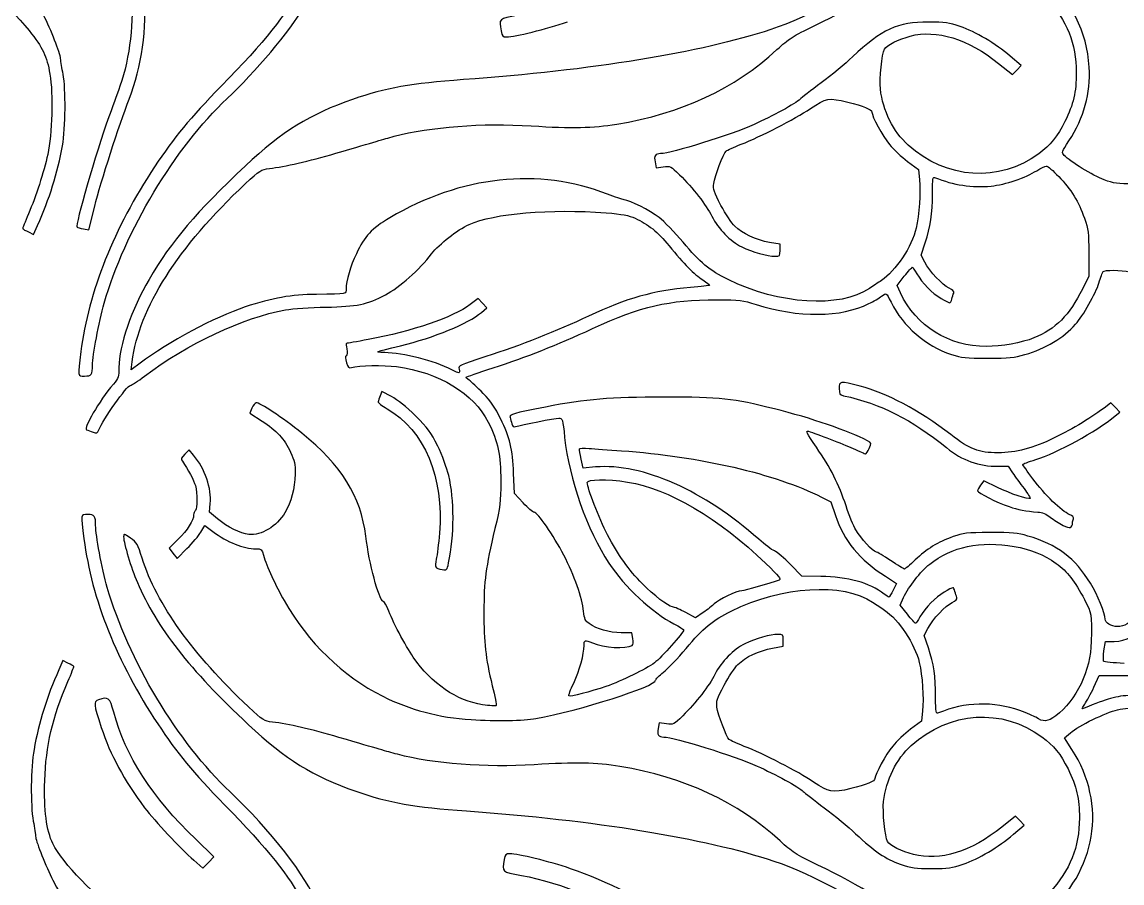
# Model space of a CAD drawing. Extents: x 6.8 to 53.1, y 2.5 to 44.2.
# Drawn here: x 29.86 to 34.93, y 21.37 to 25.34 of the extents above; entities that cross this region are included whole.
import ezdxf

# ---------------------------------------------------------------- set-up
doc = ezdxf.new("R2010")
doc.units = 0
doc.layers.add('Layer_1', color=7, linetype='CONTINUOUS')

msp = doc.modelspace()

# ---------------------------------------------------------------- linework, layer by layer
at = {"layer": 'Layer_1', "color": 1}
for p, q in [((34.36438, 25.149213), (34.427563, 25.098236)), ((34.468489, 25.139879), (34.418229, 25.18224)), ((34.448385, 25.119057), (34.468489, 25.139879)), ((34.427563, 25.098236), (34.448385, 25.119057)), ((32.778342, 24.694726), (32.783368, 24.667442)), ((33.943639, 24.697598), (33.993898, 24.660262)), ((32.783368, 24.667442), (32.816395, 24.672468)), ((33.993898, 24.660262), (33.998924, 24.612875)), ((34.641524, 24.627953), (34.641524, 24.627953)), ((30.165579, 24.381682), (30.192145, 24.490099)), ((29.886281, 24.371631), (29.909975, 24.359425)), ((29.909975, 24.359425), (29.927925, 24.401068)), ((30.139732, 24.38599), (30.165579, 24.381682)), ((33.355605, 24.314909), (33.306064, 24.323525)), ((34.006104, 24.265368), (34.025489, 24.322089)), ((33.355605, 24.286908), (33.355605, 24.314909)), ((34.780814, 24.273266), (34.780814, 24.16844)), ((34.023335, 24.232341), (34.006104, 24.265368)), ((34.780814, 24.16844), (34.750658, 24.108128)), ((33.895533, 24.12536), (33.928561, 24.167004)), ((33.911329, 24.090179), (33.895533, 24.12536)), ((31.96127, 24.064331), (31.924653, 24.03633)), ((31.982092, 24.042791), (31.96127, 24.064331)), ((31.977066, 24.00043), (32.002196, 24.021252)), ((32.002196, 24.021252), (31.982092, 24.042791)), ((30.360154, 23.734774), (30.36518, 23.772828)), ((30.401798, 23.766366), (30.360154, 23.734774)), ((31.517553, 23.635692), (31.510373, 23.615588)), ((31.510373, 23.615588), (31.510373, 23.615588)), ((31.562068, 23.611998), (31.517553, 23.635692)), ((33.628441, 23.649333), (33.628441, 23.649333)), ((30.918032, 23.558867), (30.908698, 23.535891)), ((34.882768, 23.583996), (34.856921, 23.563893)), ((34.90359, 23.562457), (34.882768, 23.583996)), ((34.924412, 23.540199), (34.90359, 23.562457)), ((30.908698, 23.535891), (30.964701, 23.499274)), ((34.902872, 23.522967), (34.924412, 23.540199)), ((30.627964, 23.365728), (30.607861, 23.345624)), ((30.648068, 23.342034), (30.627964, 23.365728)), ((32.623256, 23.362138), (32.623256, 23.362138)), ((32.445913, 23.282441), (32.437297, 23.323366)), ((32.129998, 23.164691), (32.12569, 23.258029)), ((32.50407, 23.287467), (32.445913, 23.282441)), ((34.363662, 23.290339), (34.408896, 23.290339)), ((34.408896, 23.290339), (34.428999, 23.260183)), ((32.651976, 23.217822), (32.651976, 23.217822)), ((34.295453, 23.222848), (34.281093, 23.203462)), ((34.358636, 23.192692), (34.295453, 23.222848)), ((32.169487, 23.121611), (32.129998, 23.164691)), ((30.721303, 23.078532), (30.725611, 23.118021)), ((33.546591, 23.148177), (33.590388, 23.125919)), ((33.590388, 23.125919), (33.61121, 23.062736)), ((30.758638, 23.047658), (30.721303, 23.078532)), ((30.682532, 22.986629), (30.700481, 23.016785)), ((30.700481, 23.016785), (30.737099, 22.989501)), ((30.576987, 22.953602), (30.535344, 22.911958)), ((30.535344, 22.911958), (30.553293, 22.888983)), ((30.571961, 22.865289), (30.617912, 22.91124)), ((34.435461, 22.920574), (34.435461, 22.920574)), ((30.553293, 22.888983), (30.571961, 22.865289)), ((33.455406, 22.78272), (33.403711, 22.83657)), ((33.543719, 22.782002), (33.455406, 22.78272)), ((33.841684, 22.78272), (33.893379, 22.749693)), ((33.893379, 22.749693), (33.877584, 22.718819)), ((33.909893, 22.649174), (33.925689, 22.684356)), ((33.942921, 22.607531), (33.909893, 22.649174)), ((32.965019, 22.591017), (32.919786, 22.615429)), ((33.000919, 22.615429), (32.965019, 22.591017)), ((32.671362, 22.52209), (32.62182, 22.52209)), ((32.67567, 22.495525), (32.671362, 22.52209)), ((34.020463, 22.509166), (34.037695, 22.542194)), ((34.039849, 22.452445), (34.020463, 22.509166)), ((33.320424, 22.451009), (33.369965, 22.459625)), ((33.369965, 22.459625), (33.369965, 22.487627)), ((34.850459, 22.439522), (34.856921, 22.482601)), ((34.856921, 22.482601), (34.897846, 22.482601)), ((30.044957, 22.39357), (30.027007, 22.351927)), ((30.068651, 22.381364), (30.044957, 22.39357)), ((34.80379, 22.270794), (34.828919, 22.324643)), ((34.828919, 22.324643), (34.970363, 22.324643)), ((30.209377, 22.212637), (30.209377, 22.212637)), ((34.013284, 22.16166), (34.008258, 22.114272)), ((32.797728, 22.107093), (32.792702, 22.079809)), ((32.830755, 22.102067), (32.797728, 22.107093)), ((34.008258, 22.114272), (33.957998, 22.076937)), ((34.66809, 22.03673), (34.695373, 22.060423)), ((34.702553, 21.983598), (34.66809, 22.03673)), ((34.441923, 21.676299), (34.37874, 21.625322)), ((34.432589, 21.592294), (34.482848, 21.634656)), ((34.462745, 21.655477), (34.441923, 21.676299)), ((34.482848, 21.634656), (34.462745, 21.655477)), ((30.742125, 21.488904), (30.65812, 21.569319)), ((30.716995, 21.462338), (30.742125, 21.488904)), ((30.649504, 21.473108), (30.691865, 21.436491)), ((30.691865, 21.436491), (30.716995, 21.462338))]:
    msp.add_line(p, q, dxfattribs=at)
for points in [[(30.242404, 25.947617), (30.376668, 25.679807), (30.403234, 25.315786), (30.308459, 25.045104)], [(30.35082, 24.984793), (30.467853, 25.285631), (30.445595, 25.679807), (30.293381, 25.979208)], [(29.500003, 25.612316), (29.640729, 25.546261), (29.782891, 25.432101), (29.889153, 25.300709)], [(33.911329, 25.629548), (33.748345, 25.505336), (33.487715, 25.363892), (33.312526, 25.305735)], [(33.515717, 25.324402), (33.7146, 25.419895), (33.863224, 25.511797), (34.00036, 25.624522)], [(34.78225, 25.131981), (34.772916, 25.297837), (34.699681, 25.439998), (34.563981, 25.552723)], [(31.134147, 25.490976), (31.081734, 25.381123), (30.974753, 25.247577), (30.777306, 25.045822)], [(34.584803, 25.452922), (34.681013, 25.345224), (34.721939, 25.242551), (34.722657, 25.106851)], [(30.803154, 24.986947), (30.932392, 25.108287), (31.092503, 25.298555), (31.157122, 25.406253)], [(30.034905, 25.171471), (30.032033, 25.198036), (29.99039, 25.305017), (29.955926, 25.372508)], [(32.14723, 25.37179), (32.054609, 25.354558), (32.058199, 25.35743), (32.067533, 25.299273)], [(32.094098, 25.271989), (32.131434, 25.271989), (32.276468, 25.307888), (32.374114, 25.340916)], [(34.041285, 25.340198), (33.896969, 25.340198), (33.825888, 25.30717), (33.68947, 25.179368)], [(34.186319, 25.320094), (34.134624, 25.338044), (34.117392, 25.340198), (34.041285, 25.340198)], [(29.889153, 25.300709), (29.952336, 25.222448), (29.971004, 25.183676), (29.985364, 25.099672)], [(33.312526, 25.305735), (32.992303, 25.199472), (32.48253, 25.116185), (31.893779, 25.074542)], [(32.067533, 25.299273), (32.071841, 25.274861), (32.074713, 25.271989), (32.094098, 25.271989)], [(33.341246, 25.213114), (33.395813, 25.263373), (33.41448, 25.275579), (33.515717, 25.324402)], [(33.956562, 25.275579), (34.078621, 25.30717), (34.222936, 25.262655), (34.36438, 25.149213)], [(34.418229, 25.18224), (34.35002, 25.241115), (34.2574, 25.295683), (34.186319, 25.320094)], [(33.837376, 25.215986), (33.84671, 25.233218), (33.904149, 25.261937), (33.956562, 25.275579)], [(32.601717, 24.869197), (32.897528, 24.917302), (33.147389, 25.033617), (33.341246, 25.213114)], [(33.818708, 25.031463), (33.813683, 25.077414), (33.82517, 25.193728), (33.837376, 25.215986)], [(30.046393, 25.099672), (30.040649, 25.125519), (30.035623, 25.157829), (30.034905, 25.171471)], [(33.68947, 25.179368), (33.657161, 25.148495), (33.592542, 25.095364), (33.545155, 25.060182)], [(29.985364, 25.099672), (30.00116, 25.008487), (29.995416, 24.823246), (29.975312, 24.729907)], [(30.043521, 24.769397), (30.057881, 24.851965), (30.059317, 25.031463), (30.046393, 25.099672)], [(34.722657, 25.106851), (34.722657, 25.017103), (34.709733, 24.961818), (34.670244, 24.880685)], [(34.688911, 24.791654), (34.758556, 24.900071), (34.78943, 25.010641), (34.78225, 25.131981)], [(30.308459, 25.045104), (30.294817, 25.005615), (30.271842, 24.941714), (30.257482, 24.902225)], [(30.777306, 25.045822), (30.628682, 24.893609), (30.559755, 24.810322), (30.468571, 24.672468)], [(31.893779, 25.074542), (31.652535, 25.05731), (31.536939, 25.037207), (31.382571, 24.983357)], [(33.545155, 25.060182), (33.498485, 25.025001), (33.45397, 24.990537), (33.447508, 24.984075)], [(33.946511, 24.772987), (33.877584, 24.834734), (33.830196, 24.930944), (33.818708, 25.031463)], [(30.192145, 24.490099), (30.220146, 24.602823), (30.304869, 24.865607), (30.35082, 24.984793)], [(30.235942, 24.043509), (30.330717, 24.37522), (30.562627, 24.760781), (30.803154, 24.986947)], [(31.382571, 24.983357), (31.187996, 24.916584), (31.055886, 24.834734), (30.887876, 24.676776)], [(33.447508, 24.984075), (33.429558, 24.965408), (33.316116, 24.903661), (33.235701, 24.867761)], [(33.495613, 24.940996), (33.569566, 24.990537), (33.5789, 24.991973), (33.667931, 24.971152)], [(33.176108, 24.776576), (33.265857, 24.811758), (33.42166, 24.891455), (33.495613, 24.940996)], [(33.667931, 24.971152), (33.739012, 24.95392), (33.779219, 24.937406), (33.779219, 24.9252)], [(30.257482, 24.902225), (30.196453, 24.734215), (30.100242, 24.402504), (30.111012, 24.393888)], [(33.779219, 24.9252), (33.779219, 24.905815), (33.82876, 24.813912), (33.86107, 24.77514)], [(34.670244, 24.880685), (34.637216, 24.813194), (34.603471, 24.772269), (34.549621, 24.732779)], [(31.574992, 24.813194), (31.740848, 24.856991), (31.982092, 24.875659), (32.206823, 24.861299)], [(32.206823, 24.861299), (32.396372, 24.849093), (32.491146, 24.851247), (32.601717, 24.869197)], [(33.235701, 24.867761), (33.128003, 24.819656), (32.853013, 24.733497), (32.80419, 24.733497)], [(31.305028, 24.734933), (31.498167, 24.791654), (31.517553, 24.797398), (31.574992, 24.813194)], [(34.667372, 24.724881), (34.654448, 24.738523), (34.655166, 24.740677), (34.688911, 24.791654)], [(29.975312, 24.729907), (29.955926, 24.644466), (29.921463, 24.537486), (29.886281, 24.454917)], [(29.927925, 24.401068), (29.98321, 24.524562), (30.020545, 24.645184), (30.043521, 24.769397)], [(30.998447, 24.66457), (31.070964, 24.673186), (31.178662, 24.697598), (31.305028, 24.734933)], [(32.80419, 24.733497), (32.779778, 24.733497), (32.772598, 24.722727), (32.778342, 24.694726)], [(33.049742, 24.595643), (33.05405, 24.630107), (33.093539, 24.732779), (33.106463, 24.744985)], [(33.106463, 24.744985), (33.111489, 24.749293), (33.142363, 24.763653), (33.176108, 24.776576)], [(33.86107, 24.77514), (33.87902, 24.752883), (33.916355, 24.717701), (33.943639, 24.697598)], [(34.549621, 24.732779), (34.366534, 24.597797), (34.123136, 24.613593), (33.946511, 24.772987)], [(30.887876, 24.676776), (30.660274, 24.463533), (30.546832, 24.329987), (30.442723, 24.152644)], [(32.816395, 24.672468), (32.849423, 24.676776), (32.850141, 24.676776), (32.891784, 24.635133)], [(34.584085, 24.67534), (34.590547, 24.676058), (34.616394, 24.654518), (34.641524, 24.627953)], [(34.851177, 24.612157), (34.8002, 24.630825), (34.692501, 24.69688), (34.667372, 24.724881)], [(30.468571, 24.672468), (30.280458, 24.388862), (30.163425, 24.095923), (30.128244, 23.819497)], [(30.887158, 24.594207), (30.955367, 24.65739), (30.958957, 24.659544), (30.998447, 24.66457)], [(32.558637, 24.546102), (32.242722, 24.670314), (31.881574, 24.630825), (31.55417, 24.436968)], [(32.891784, 24.635133), (32.952095, 24.576257), (33.015278, 24.495125), (33.040408, 24.444147)], [(34.059235, 24.549692), (34.059235, 24.620773), (34.059953, 24.627235), (34.072159, 24.622209)], [(34.329199, 24.583437), (34.395254, 24.590617), (34.490746, 24.622209), (34.540288, 24.654518)], [(34.540288, 24.654518), (34.558237, 24.666006), (34.577623, 24.67534), (34.584085, 24.67534)], [(34.641524, 24.627953), (34.698245, 24.56836), (34.734145, 24.51092), (34.759992, 24.435532)], [(30.36518, 23.772828), (30.396772, 24.021252), (30.575551, 24.301268), (30.887158, 24.594207)], [(33.082769, 24.494407), (33.049742, 24.556872), (33.046152, 24.56836), (33.049742, 24.595643)], [(33.998924, 24.612875), (34.004668, 24.554718), (33.998206, 24.450609), (33.983846, 24.38958)], [(34.072159, 24.622209), (34.152573, 24.588463), (34.24304, 24.574821), (34.329199, 24.583437)], [(34.989031, 24.593489), (34.913642, 24.593489), (34.89641, 24.595643), (34.851177, 24.612157)], [(32.635462, 24.520254), (32.626846, 24.52169), (32.592383, 24.533178), (32.558637, 24.546102)], [(34.025489, 24.322089), (34.050619, 24.395324), (34.059235, 24.453481), (34.059235, 24.549692)], [(31.920345, 24.406094), (32.032351, 24.457789), (32.297289, 24.480047), (32.552175, 24.459943)], [(32.79701, 24.438404), (32.754648, 24.471431), (32.662746, 24.5181), (32.635462, 24.520254)], [(33.146671, 24.398196), (33.132311, 24.412556), (33.103591, 24.455635), (33.082769, 24.494407)], [(29.886281, 24.454917), (29.870486, 24.4183), (29.85828, 24.386708), (29.859716, 24.38599)], [(31.55417, 24.436968), (31.469448, 24.386708), (31.438574, 24.353681), (31.399803, 24.271112)], [(32.552175, 24.459943), (32.627564, 24.454199), (32.657002, 24.448455), (32.687157, 24.434814)], [(32.687157, 24.434814), (32.746033, 24.408248), (32.790548, 24.372349), (32.842961, 24.307729)], [(32.90758, 24.324243), (32.869527, 24.369477), (32.819985, 24.421172), (32.79701, 24.438404)], [(33.040408, 24.444147), (33.070564, 24.385272), (33.125849, 24.328551), (33.17898, 24.302704)], [(34.759992, 24.435532), (34.77866, 24.383118), (34.780096, 24.369477), (34.780814, 24.273266)], [(29.859716, 24.38599), (29.861152, 24.384554), (29.873358, 24.378092), (29.886281, 24.371631)], [(30.111012, 24.393888), (30.112448, 24.391734), (30.125372, 24.388862), (30.139732, 24.38599)], [(31.74731, 24.270394), (31.783209, 24.317063), (31.864342, 24.380964), (31.920345, 24.406094)], [(33.306064, 24.323525), (33.244317, 24.334295), (33.181134, 24.364451), (33.146671, 24.398196)], [(33.983846, 24.38958), (33.963024, 24.303422), (33.889789, 24.192133), (33.823016, 24.147618)], [(33.115797, 24.151926), (33.030356, 24.193569), (32.985123, 24.231623), (32.90758, 24.324243)], [(31.399803, 24.271112), (31.373237, 24.215827), (31.352415, 24.145464), (31.352415, 24.109564)], [(31.534785, 24.082281), (31.595814, 24.113872), (31.692742, 24.199313), (31.74731, 24.270394)], [(32.842961, 24.307729), (32.911888, 24.223725), (32.959275, 24.176337), (32.998765, 24.15049)], [(33.17898, 24.302704), (33.227803, 24.27901), (33.29673, 24.259624), (33.331912, 24.259624)], [(33.331912, 24.259624), (33.354887, 24.259624), (33.355605, 24.26106), (33.355605, 24.286908)], [(34.135342, 24.112436), (34.10375, 24.127514), (34.047029, 24.188543), (34.023335, 24.232341)], [(33.928561, 24.167004), (33.947229, 24.189979), (33.963742, 24.208647), (33.965896, 24.208647)], [(33.965896, 24.208647), (33.96805, 24.209365), (33.977384, 24.195723), (33.986718, 24.179209)], [(33.986718, 24.179209), (34.011848, 24.135412), (34.057799, 24.088743), (34.098724, 24.065049)], [(34.827483, 24.13613), (34.835381, 24.16126), (34.843279, 24.184953), (34.846151, 24.188543)], [(34.846151, 24.188543), (34.851177, 24.197877), (34.933028, 24.196441), (34.967491, 24.187107)], [(30.442723, 24.152644), (30.363026, 24.017662), (30.304151, 23.845344), (30.304151, 23.746262)], [(33.030356, 24.126078), (33.029638, 24.124642), (32.989431, 24.120334), (32.942044, 24.116026)], [(32.998765, 24.15049), (33.017432, 24.138284), (33.031792, 24.127514), (33.030356, 24.126078)], [(33.768449, 24.111), (33.630595, 24.019098), (33.351297, 24.03633), (33.115797, 24.151926)], [(33.823016, 24.147618), (33.808657, 24.138284), (33.784245, 24.12177), (33.768449, 24.111)], [(34.719785, 23.945863), (34.75353, 23.984634), (34.813124, 24.089461), (34.827483, 24.13613)], [(31.215998, 24.083717), (31.098247, 24.082281), (31.014243, 24.067921), (30.88644, 24.02556)], [(31.352415, 24.109564), (31.352415, 24.083717), (31.362467, 24.085153), (31.215998, 24.083717)], [(31.259077, 24.024842), (31.404111, 24.027714), (31.44719, 24.03633), (31.534785, 24.082281)], [(32.942044, 24.116026), (32.766136, 24.099513), (32.649822, 24.067203), (32.471761, 23.983198)], [(33.765577, 24.041355), (33.786399, 24.051407), (33.812965, 24.067203), (33.823734, 24.075101)], [(33.823734, 24.075101), (33.84671, 24.092333), (33.843838, 24.093769), (33.867532, 24.047817)], [(34.307659, 23.84319), (34.133188, 23.843908), (33.983128, 23.937247), (33.911329, 24.090179)], [(34.156881, 24.089461), (34.159753, 24.097359), (34.152573, 24.104539), (34.135342, 24.112436)], [(34.148265, 24.061459), (34.150419, 24.070793), (34.154727, 24.083717), (34.156881, 24.089461)], [(34.750658, 24.108128), (34.691065, 23.987506), (34.627164, 23.922887), (34.526646, 23.88268)], [(30.182093, 23.757032), (30.182093, 23.802983), (30.210813, 23.953761), (30.235942, 24.043509)], [(30.88644, 24.02556), (30.746433, 23.979608), (30.530318, 23.863294), (30.401798, 23.766366)], [(31.0724, 24.011918), (31.106863, 24.01838), (31.187996, 24.024124), (31.259077, 24.024842)], [(31.924653, 24.03633), (31.847828, 23.978172), (31.656125, 23.912835), (31.45437, 23.8755)], [(32.48971, 23.925759), (32.717313, 24.030586), (32.837935, 24.057869), (33.064102, 24.058587)], [(33.064102, 24.058587), (33.171082, 24.058587), (33.18257, 24.057151), (33.245035, 24.037048)], [(33.245035, 24.037048), (33.437456, 23.9753), (33.639211, 23.976736), (33.765577, 24.041355)], [(33.867532, 24.047817), (33.924971, 23.933657), (34.025489, 23.84678), (34.14683, 23.806573)], [(34.098724, 24.065049), (34.11811, 24.053561), (34.136778, 24.044227), (34.138932, 24.044227)], [(34.138932, 24.044227), (34.141804, 24.044227), (34.146112, 24.052125), (34.148265, 24.061459)], [(30.422619, 23.706773), (30.620066, 23.856114), (30.877107, 23.976736), (31.0724, 24.011918)], [(31.603712, 23.84678), (31.758797, 23.884116), (31.914601, 23.948017), (31.977066, 24.00043)], [(32.471761, 23.983198), (32.324573, 23.914271), (32.155845, 23.847498), (31.99717, 23.796521)], [(32.031633, 23.744826), (32.186001, 23.795085), (32.323137, 23.848934), (32.48971, 23.925759)], [(34.485002, 23.805855), (34.581931, 23.833857), (34.6645, 23.883398), (34.719785, 23.945863)], [(31.45437, 23.8755), (31.401957, 23.865448), (31.356723, 23.85755), (31.354569, 23.85755)], [(34.526646, 23.88268), (34.472797, 23.860422), (34.37515, 23.84319), (34.307659, 23.84319)], [(30.128244, 23.819497), (30.113166, 23.701029), (30.112448, 23.706773), (30.145476, 23.706773)], [(31.354569, 23.85755), (31.352415, 23.85755), (31.353133, 23.846062), (31.356005, 23.831703)], [(31.356005, 23.831703), (31.358877, 23.815907), (31.357441, 23.803701), (31.353133, 23.800829)], [(31.530477, 23.815189), (31.477346, 23.815907), (31.483089, 23.818061), (31.603712, 23.84678)], [(31.840648, 23.735492), (31.758079, 23.777853), (31.616635, 23.813753), (31.530477, 23.815189)], [(31.353133, 23.800829), (31.348108, 23.797239), (31.348108, 23.787187), (31.353851, 23.76852)], [(31.353851, 23.76852), (31.361031, 23.746262), (31.364621, 23.742672), (31.376827, 23.746262)], [(31.99717, 23.796521), (31.874394, 23.757032), (31.869368, 23.754878), (31.873676, 23.738364)], [(34.14683, 23.806573), (34.193499, 23.791495), (34.212167, 23.789341), (34.314121, 23.789341)], [(34.314121, 23.789341), (34.411768, 23.789341), (34.436897, 23.791495), (34.485002, 23.805855)], [(30.145476, 23.706773), (30.177067, 23.706773), (30.182093, 23.713952), (30.182093, 23.757032)], [(30.304151, 23.746262), (30.304151, 23.704619), (30.301997, 23.698157), (30.278304, 23.669437)], [(31.376827, 23.746262), (31.411291, 23.755596), (31.525451, 23.758468), (31.585044, 23.75057)], [(31.585044, 23.75057), (31.781055, 23.724004), (31.941167, 23.627076), (32.008658, 23.49353)], [(31.873676, 23.738364), (31.878702, 23.717542), (31.876548, 23.717542), (31.840648, 23.735492)], [(31.905985, 23.701747), (31.907421, 23.703183), (31.964142, 23.722568), (32.031633, 23.744826)], [(30.278304, 23.669437), (30.211531, 23.590458), (30.138296, 23.46481), (30.154809, 23.459066)], [(30.210813, 23.458348), (30.228044, 23.505018), (30.341487, 23.663693), (30.357282, 23.663693)], [(30.357282, 23.663693), (30.36159, 23.663693), (30.391028, 23.683079), (30.422619, 23.706773)], [(31.920345, 23.687387), (31.910293, 23.693849), (31.903831, 23.700311), (31.905985, 23.701747)], [(31.985682, 23.626358), (31.959116, 23.653641), (31.929679, 23.681643), (31.920345, 23.687387)], [(33.72537, 23.660103), (33.629877, 23.684515), (33.628441, 23.684515), (33.628441, 23.649333)], [(34.14324, 23.436809), (33.995334, 23.550251), (33.84671, 23.62923), (33.72537, 23.660103)], [(31.510373, 23.615588), (31.506065, 23.604818), (31.501757, 23.592612), (31.500321, 23.588304)], [(31.672639, 23.523685), (31.630995, 23.565329), (31.590788, 23.59692), (31.562068, 23.611998)], [(32.065379, 23.510761), (32.041685, 23.559585), (32.020863, 23.58974), (31.985682, 23.626358)], [(32.820703, 23.609844), (32.567971, 23.609126), (32.464581, 23.60051), (32.272878, 23.563893)], [(33.32904, 23.555277), (33.137337, 23.6041), (33.082051, 23.609844), (32.820703, 23.609844)], [(33.628441, 23.649333), (33.628441, 23.624204), (33.630595, 23.620614), (33.648545, 23.616306)], [(33.648545, 23.616306), (33.82158, 23.578252), (33.962306, 23.507172), (34.123854, 23.376497)], [(30.937418, 23.583278), (30.932392, 23.581842), (30.923058, 23.571073), (30.918032, 23.558867)], [(31.147789, 23.44327), (31.060912, 23.513633), (30.951777, 23.58615), (30.937418, 23.583278)], [(31.500321, 23.588304), (31.498885, 23.584714), (31.517553, 23.569637), (31.541965, 23.555995)], [(32.272878, 23.563893), (32.12569, 23.535173), (32.10415, 23.528711), (32.109176, 23.515069)], [(34.856921, 23.563893), (34.803072, 23.521531), (34.702553, 23.460502), (34.624292, 23.423167)], [(31.541965, 23.555995), (31.713564, 23.45763), (31.805467, 23.237926), (31.783209, 22.981603)], [(31.775311, 23.383677), (31.743002, 23.449014), (31.730078, 23.466246), (31.672639, 23.523685)], [(32.12569, 23.258029), (32.121382, 23.370036), (32.108458, 23.423167), (32.065379, 23.510761)], [(32.109176, 23.515069), (32.11133, 23.509325), (32.115638, 23.496402), (32.117792, 23.487068)], [(32.134306, 23.473426), (32.159435, 23.481324), (32.318829, 23.512915), (32.333907, 23.512915)], [(32.333907, 23.512915), (32.351138, 23.512915), (32.352574, 23.507172), (32.36119, 23.423167)], [(33.759115, 23.408089), (33.669367, 23.454758), (33.499203, 23.512915), (33.32904, 23.555277)], [(34.535262, 23.321212), (34.636498, 23.352804), (34.812406, 23.449732), (34.902872, 23.522967)], [(30.154809, 23.459066), (30.159835, 23.45763), (30.173477, 23.452604), (30.184247, 23.448296)], [(30.184247, 23.448296), (30.201479, 23.441834), (30.205069, 23.44327), (30.210813, 23.458348)], [(30.964701, 23.499274), (31.031474, 23.455476), (31.066656, 23.417423), (31.096093, 23.355676)], [(32.008658, 23.49353), (32.054609, 23.401627), (32.066815, 23.344906), (32.066097, 23.22213)], [(32.117792, 23.487068), (32.121382, 23.474862), (32.12569, 23.470554), (32.134306, 23.473426)], [(31.4436, 22.967244), (31.420624, 23.152485), (31.331594, 23.295365), (31.147789, 23.44327)], [(32.36119, 23.423167), (32.381294, 23.233618), (32.465299, 22.995245), (32.565817, 22.843031)], [(33.522897, 23.378651), (33.478382, 23.44327), (33.47192, 23.456194), (33.486279, 23.451886)], [(33.486279, 23.451886), (33.527923, 23.438963), (33.644237, 23.394447), (33.692342, 23.37219)], [(33.767013, 23.372908), (33.779219, 23.398037), (33.778501, 23.398037), (33.759115, 23.408089)], [(34.36079, 23.352804), (34.27176, 23.352804), (34.232988, 23.367882), (34.14324, 23.436809)], [(34.624292, 23.423167), (34.518748, 23.37219), (34.448385, 23.353522), (34.36079, 23.352804)], [(31.096093, 23.355676), (31.114761, 23.316186), (31.117633, 23.302545), (31.116915, 23.255157)], [(31.826288, 23.247259), (31.81839, 23.281005), (31.795415, 23.342034), (31.775311, 23.383677)], [(32.429399, 23.370754), (32.429399, 23.374343), (32.449503, 23.375061), (32.474633, 23.372908)], [(32.437297, 23.323366), (32.432989, 23.346342), (32.429399, 23.367164), (32.429399, 23.370754)], [(32.474633, 23.372908), (32.499044, 23.370754), (32.565817, 23.365728), (32.623256, 23.362138)], [(32.623256, 23.362138), (32.987277, 23.33629), (33.333348, 23.255875), (33.546591, 23.148177)], [(33.660033, 23.107252), (33.627005, 23.208488), (33.588952, 23.282441), (33.522897, 23.378651)], [(33.692342, 23.37219), (33.72178, 23.358548), (33.747627, 23.347778), (33.750499, 23.347778)], [(33.750499, 23.347778), (33.752653, 23.347778), (33.760551, 23.359266), (33.767013, 23.372908)], [(34.123854, 23.376497), (34.197807, 23.316186), (34.270324, 23.290339), (34.363662, 23.290339)], [(30.607861, 23.345624), (30.591347, 23.32911), (30.589193, 23.324084), (30.597091, 23.313314)], [(30.597091, 23.313314), (30.62222, 23.277415), (30.649504, 23.22572), (30.656684, 23.201308)], [(30.725611, 23.118021), (30.732791, 23.18623), (30.699763, 23.281005), (30.648068, 23.342034)], [(33.257241, 22.953602), (33.005945, 23.178332), (32.721621, 23.304699), (32.50407, 23.287467)], [(34.475669, 23.298955), (34.475669, 23.301109), (34.502234, 23.31116), (34.535262, 23.321212)], [(31.116915, 23.255157), (31.115479, 23.18623), (31.099683, 23.125201), (31.070246, 23.076378)], [(34.428999, 23.260183), (34.440487, 23.242951), (34.463463, 23.210642), (34.481412, 23.187666)], [(34.522338, 23.2329), (34.49649, 23.267363), (34.475669, 23.297519), (34.475669, 23.298955)], [(31.82557, 22.844467), (31.852854, 22.971552), (31.852854, 23.137407), (31.826288, 23.247259)], [(32.066097, 23.22213), (32.066097, 23.123765), (32.063943, 23.105098), (32.039531, 23.003143)], [(32.465299, 23.21495), (32.465299, 23.231464), (32.555047, 23.2329), (32.651976, 23.217822)], [(32.559355, 22.974424), (32.520584, 23.049094), (32.465299, 23.191256), (32.465299, 23.21495)], [(32.651976, 23.217822), (32.838653, 23.188384), (33.072718, 23.05053), (33.28955, 22.841595)], [(34.281093, 23.203462), (34.273914, 23.192692), (34.267452, 23.181204), (34.267452, 23.176896)], [(34.690347, 23.06848), (34.655884, 23.082122), (34.576187, 23.160383), (34.522338, 23.2329)], [(30.656684, 23.201308), (30.666736, 23.163973), (30.666736, 23.0972), (30.656684, 23.087148)], [(34.267452, 23.176896), (34.267452, 23.168281), (34.3572, 23.123047), (34.412486, 23.10438)], [(34.510132, 23.142433), (34.502952, 23.135971), (34.417511, 23.163973), (34.358636, 23.192692)], [(34.481412, 23.187666), (34.498644, 23.164691), (34.511568, 23.144587), (34.510132, 23.142433)], [(32.219746, 23.078532), (32.214003, 23.078532), (32.191745, 23.097918), (32.169487, 23.121611)], [(33.705266, 22.996681), (33.694496, 23.014631), (33.674393, 23.064172), (33.660033, 23.107252)], [(34.412486, 23.10438), (34.453411, 23.09002), (34.48931, 23.083558), (34.545314, 23.07925)], [(30.159835, 23.067762), (30.126808, 23.067762), (30.127526, 23.073506), (30.142604, 22.955038)], [(30.196453, 23.017503), (30.196453, 23.060582), (30.191427, 23.067762), (30.159835, 23.067762)], [(30.648786, 23.066326), (30.648786, 23.041196), (30.619348, 22.995245), (30.576987, 22.953602)], [(30.656684, 23.087148), (30.652376, 23.08284), (30.648786, 23.073506), (30.648786, 23.066326)], [(31.070246, 23.076378), (31.032192, 23.012477), (30.960393, 22.970116), (30.903672, 22.975859)], [(32.356882, 22.880367), (32.310213, 22.971552), (32.235542, 23.078532), (32.219746, 23.078532)], [(33.61121, 23.062736), (33.648545, 22.949294), (33.724652, 22.856673), (33.841684, 22.78272)], [(34.545314, 23.07925), (34.565417, 23.077814), (34.584085, 23.069916), (34.602753, 23.055556)], [(34.602753, 23.055556), (34.61783, 23.04335), (34.644396, 23.026837), (34.661628, 23.017503)], [(34.709733, 23.048376), (34.711887, 23.054838), (34.705425, 23.062018), (34.690347, 23.06848)], [(30.250302, 22.731025), (30.225172, 22.820774), (30.196453, 22.971552), (30.196453, 23.017503)], [(30.903672, 22.975859), (30.862747, 22.980885), (30.806744, 23.008887), (30.758638, 23.047658)], [(32.039531, 23.003143), (31.996452, 22.820774), (31.988554, 22.761899), (31.988554, 22.619019)], [(34.661628, 23.017503), (34.693219, 23.001707), (34.704707, 23.004579), (34.705425, 23.029709)], [(34.705425, 23.029709), (34.705425, 23.034017), (34.706861, 23.042632), (34.709733, 23.048376)], [(30.142604, 22.955038), (30.177785, 22.678612), (30.294817, 22.385672), (30.482931, 22.102067)], [(30.357282, 22.959346), (30.326409, 22.980885), (30.325691, 22.980885), (30.325691, 22.96509)], [(30.325691, 22.96509), (30.325691, 22.935652), (30.360154, 22.820056), (30.388874, 22.754719)], [(30.411132, 22.866007), (30.39031, 22.931344), (30.38672, 22.938524), (30.357282, 22.959346)], [(30.617912, 22.91124), (30.64376, 22.935652), (30.67248, 22.970116), (30.682532, 22.986629)], [(30.737099, 22.989501), (30.803154, 22.93996), (30.878543, 22.909804), (30.9367, 22.909804)], [(31.524015, 22.666406), (31.502475, 22.677894), (31.458678, 22.840878), (31.4436, 22.967244)], [(31.783209, 22.981603), (31.779619, 22.934216), (31.772439, 22.879649), (31.768849, 22.861699)], [(32.720185, 22.747539), (32.656284, 22.812876), (32.607461, 22.881803), (32.559355, 22.974424)], [(33.32904, 22.899753), (33.316834, 22.905497), (33.284524, 22.92919), (33.257241, 22.953602)], [(33.797887, 22.895445), (33.784963, 22.895445), (33.728242, 22.957192), (33.705266, 22.996681)], [(34.154009, 22.965808), (34.083646, 22.940678), (34.031233, 22.907651), (33.97882, 22.858109)], [(34.324891, 22.984475), (34.215756, 22.984475), (34.202115, 22.983039), (34.154009, 22.965808)], [(34.499362, 22.96868), (34.451257, 22.983039), (34.427563, 22.985193), (34.324891, 22.984475)], [(34.787994, 22.750411), (34.718349, 22.866007), (34.634344, 22.929908), (34.499362, 22.96868)], [(30.9367, 22.909804), (30.961111, 22.909804), (30.963265, 22.907651), (30.971163, 22.879649)], [(33.403711, 22.83657), (33.374991, 22.866007), (33.341964, 22.894727), (33.32904, 22.899753)], [(34.046311, 22.838724), (34.148265, 22.919856), (34.280376, 22.947858), (34.435461, 22.920574)], [(34.435461, 22.920574), (34.51444, 22.906933), (34.571879, 22.883239), (34.630036, 22.842313)], [(30.901518, 22.180327), (30.644478, 22.42229), (30.478623, 22.653482), (30.411132, 22.866007)], [(30.971163, 22.879649), (30.985523, 22.830826), (31.027166, 22.738923), (31.066656, 22.670714)], [(31.768849, 22.861699), (31.760233, 22.824364), (31.762387, 22.820056), (31.795415, 22.814312)], [(32.448785, 22.621173), (32.442323, 22.683638), (32.405706, 22.787028), (32.356882, 22.880367)], [(33.865378, 22.855955), (33.833786, 22.877495), (33.802913, 22.895445), (33.797887, 22.895445)], [(33.929279, 22.816466), (33.926407, 22.816466), (33.896969, 22.834416), (33.865378, 22.855955)], [(33.97882, 22.858109), (33.955126, 22.835134), (33.932869, 22.816466), (33.929279, 22.816466)], [(31.795415, 22.814312), (31.817672, 22.810004), (31.81839, 22.810722), (31.82557, 22.844467)], [(32.565817, 22.843031), (32.637616, 22.734615), (32.765418, 22.615429), (32.865219, 22.563016)], [(33.28955, 22.841595), (33.352015, 22.782002), (33.362067, 22.769079), (33.350579, 22.765489)], [(33.925689, 22.684356), (33.9501, 22.736769), (34.003232, 22.80426), (34.046311, 22.838724)], [(34.630036, 22.842313), (34.682449, 22.80426), (34.716195, 22.761181), (34.76071, 22.675022)], [(30.388874, 22.754719), (30.480059, 22.54363), (30.627246, 22.355517), (30.902236, 22.097759)], [(32.858757, 22.641994), (32.837217, 22.645584), (32.772598, 22.695126), (32.720185, 22.747539)], [(33.130157, 22.622609), (33.365657, 22.738205), (33.644955, 22.755437), (33.782809, 22.663534)], [(33.350579, 22.765489), (33.311808, 22.750411), (33.190468, 22.715947), (33.178262, 22.715947)], [(33.83594, 22.70087), (33.769885, 22.752565), (33.665777, 22.781284), (33.543719, 22.782002)], [(34.856203, 22.585273), (34.856203, 22.611121), (34.821021, 22.69728), (34.787994, 22.750411)], [(30.817513, 21.787587), (30.576987, 22.013754), (30.345077, 22.399314), (30.250302, 22.731025)], [(33.178262, 22.715947), (33.156722, 22.715947), (33.069128, 22.674304), (33.051896, 22.655636)], [(33.85748, 22.687228), (33.855326, 22.687228), (33.845274, 22.692972), (33.83594, 22.70087)], [(33.877584, 22.718819), (33.869686, 22.701588), (33.860352, 22.687228), (33.85748, 22.687228)], [(34.113084, 22.709485), (34.072159, 22.685792), (34.026207, 22.639123), (34.001078, 22.595325)], [(34.153291, 22.730307), (34.151137, 22.730307), (34.13247, 22.720973), (34.113084, 22.709485)], [(34.162625, 22.713075), (34.160471, 22.722409), (34.156163, 22.730307), (34.153291, 22.730307)], [(34.171241, 22.685074), (34.169087, 22.690818), (34.164779, 22.703742), (34.162625, 22.713075)], [(31.066656, 22.670714), (31.177944, 22.475421), (31.335184, 22.323207), (31.521861, 22.229151)], [(31.545555, 22.631943), (31.539811, 22.647738), (31.530477, 22.662816), (31.524015, 22.666406)], [(33.051896, 22.655636), (33.04328, 22.64702), (33.020304, 22.629071), (33.000919, 22.615429)], [(33.782809, 22.663534), (33.798605, 22.652764), (33.823016, 22.636251), (33.837376, 22.626917)], [(34.037695, 22.542194), (34.061389, 22.585991), (34.11811, 22.64702), (34.149701, 22.662098)], [(34.149701, 22.662098), (34.166933, 22.669996), (34.174113, 22.677176), (34.171241, 22.685074)], [(34.76071, 22.675022), (34.794456, 22.609685), (34.793738, 22.613993), (34.791584, 22.481165)], [(31.662587, 22.409366), (31.625969, 22.462497), (31.563504, 22.580965), (31.545555, 22.631943)], [(31.988554, 22.619019), (31.987836, 22.475421), (31.995734, 22.408648), (32.027325, 22.277974)], [(32.473915, 22.564452), (32.455965, 22.576657), (32.452375, 22.585273), (32.448785, 22.621173)], [(32.919786, 22.615429), (32.895374, 22.629071), (32.868091, 22.640559), (32.858757, 22.641994)], [(32.92194, 22.450291), (32.999483, 22.542912), (33.045434, 22.580965), (33.130157, 22.622609)], [(33.837376, 22.626917), (33.904149, 22.582401), (33.977384, 22.471113), (33.998206, 22.384954)], [(33.980256, 22.565888), (33.978102, 22.565888), (33.961588, 22.584555), (33.942921, 22.607531)], [(34.001078, 22.595325), (33.991744, 22.578811), (33.98241, 22.56517), (33.980256, 22.565888)], [(35.008417, 22.606813), (34.969645, 22.56517), (34.945234, 22.55081), (34.912206, 22.55081)], [(32.62182, 22.52209), (32.568689, 22.52209), (32.509096, 22.539322), (32.473915, 22.564452)], [(32.865219, 22.563016), (32.890348, 22.55081), (32.910452, 22.537886), (32.910452, 22.535014)], [(34.912206, 22.55081), (34.884204, 22.55081), (34.856203, 22.568042), (34.856203, 22.585273)], [(34.897846, 22.482601), (34.953849, 22.483319), (34.999083, 22.506295), (35.057958, 22.564452)], [(32.67208, 22.463933), (32.677106, 22.466805), (32.678542, 22.479011), (32.67567, 22.495525)], [(32.910452, 22.535014), (32.910452, 22.522808), (32.807062, 22.406494), (32.776188, 22.383518)], [(33.346272, 22.51491), (33.31109, 22.51491), (33.242163, 22.495525), (33.19334, 22.471831)], [(33.369965, 22.487627), (33.369965, 22.513474), (33.369247, 22.51491), (33.346272, 22.51491)], [(32.402834, 22.29018), (32.430117, 22.348337), (32.450939, 22.423008), (32.450939, 22.463215)], [(32.450939, 22.463215), (32.450939, 22.489063), (32.453811, 22.490499), (32.488992, 22.475421)], [(32.488992, 22.475421), (32.542842, 22.453163), (32.644078, 22.446701), (32.67208, 22.463933)], [(32.817113, 22.339721), (32.836499, 22.355517), (32.883886, 22.405058), (32.92194, 22.450291)], [(33.19334, 22.471831), (33.140209, 22.445983), (33.084923, 22.389262), (33.054768, 22.330387)], [(33.16103, 22.376338), (33.195494, 22.410084), (33.258677, 22.44024), (33.320424, 22.451009)], [(34.073595, 22.224843), (34.073595, 22.321053), (34.064979, 22.37921), (34.039849, 22.452445)], [(34.791584, 22.481165), (34.790148, 22.349055), (34.722657, 22.209047), (34.627882, 22.138684)], [(31.982092, 22.190379), (31.863624, 22.207611), (31.74731, 22.287308), (31.662587, 22.409366)], [(34.849023, 22.390698), (34.846869, 22.39357), (34.847587, 22.415828), (34.850459, 22.439522)], [(30.027007, 22.351927), (29.971722, 22.228433), (29.933669, 22.107811), (29.912129, 21.983598)], [(30.095216, 22.367005), (30.09378, 22.368441), (30.081575, 22.374902), (30.068651, 22.381364)], [(30.068651, 22.298078), (30.084446, 22.334695), (30.096652, 22.366287), (30.095216, 22.367005)], [(32.776188, 22.383518), (32.735263, 22.353363), (32.626846, 22.30095), (32.551457, 22.274384)], [(33.097129, 22.280128), (33.117951, 22.318899), (33.146671, 22.361979), (33.16103, 22.376338)], [(33.998206, 22.384954), (34.012566, 22.323925), (34.019027, 22.219817), (34.013284, 22.16166)], [(34.94308, 22.380646), (34.894256, 22.3828), (34.851895, 22.387826), (34.849023, 22.390698)], [(29.96167, 21.840001), (29.966696, 22.001548), (29.996852, 22.130786), (30.068651, 22.298078)], [(32.228362, 22.126478), (32.430117, 22.163096), (32.781214, 22.275102), (32.781214, 22.303104)], [(32.380576, 22.230587), (32.378422, 22.232741), (32.388474, 22.260024), (32.402834, 22.29018)], [(32.781214, 22.303104), (32.781214, 22.30813), (32.79701, 22.324643), (32.817113, 22.339721)], [(33.054768, 22.330387), (33.029638, 22.27941), (32.966455, 22.198277), (32.906144, 22.139402)], [(32.027325, 22.277974), (32.039531, 22.229151), (32.047429, 22.188225), (32.045275, 22.186071)], [(32.551457, 22.274384), (32.48253, 22.25069), (32.385602, 22.225561), (32.380576, 22.230587)], [(33.064102, 22.178891), (33.060512, 22.206175), (33.064102, 22.217663), (33.097129, 22.280128)], [(34.762146, 22.192533), (34.770762, 22.206175), (34.790148, 22.241357), (34.80379, 22.270794)], [(30.209377, 22.212637), (30.185683, 22.203303), (30.186401, 22.194687), (30.2223, 22.085553)], [(30.27974, 22.155916), (30.26179, 22.222689), (30.253892, 22.229151), (30.209377, 22.212637)], [(31.521861, 22.229151), (31.644637, 22.167404), (31.783209, 22.130786), (31.928961, 22.121452)], [(32.045275, 22.186071), (32.043121, 22.183917), (32.014402, 22.185353), (31.982092, 22.190379)], [(34.086518, 22.152326), (34.074313, 22.1473), (34.073595, 22.153762), (34.073595, 22.224843)], [(34.462027, 22.163096), (34.342841, 22.206893), (34.206423, 22.202585), (34.086518, 22.152326)], [(34.759274, 22.173866), (34.746351, 22.168122), (34.746351, 22.169558), (34.762146, 22.192533)], [(34.976107, 22.233459), (34.905026, 22.229869), (34.866973, 22.219099), (34.759274, 22.173866)], [(30.65812, 21.569319), (30.457801, 21.76174), (30.333589, 21.954161), (30.27974, 22.155916)], [(31.012807, 22.109964), (30.973317, 22.11499), (30.969727, 22.117144), (30.901518, 22.180327)], [(32.906144, 22.139402), (32.864501, 22.097759), (32.863783, 22.097759), (32.830755, 22.102067)], [(33.120823, 22.02955), (33.107899, 22.041756), (33.06841, 22.144428), (33.064102, 22.178891)], [(33.96087, 22.001548), (34.137496, 22.160942), (34.380894, 22.176737), (34.563981, 22.041756)], [(34.53598, 22.132222), (34.528082, 22.137248), (34.494336, 22.151608), (34.462027, 22.163096)], [(34.627882, 22.138684), (34.589829, 22.110682), (34.571161, 22.109246), (34.53598, 22.132222)], [(34.695373, 22.060423), (34.734863, 22.094169), (34.858357, 22.15448), (34.913642, 22.166686)], [(34.913642, 22.166686), (34.942362, 22.173148), (34.982569, 22.176019), (35.017032, 22.174584)], [(30.482931, 22.102067), (30.574115, 21.964213), (30.643042, 21.880926), (30.791666, 21.728712)], [(30.902236, 22.097759), (31.070246, 21.939801), (31.202356, 21.85795), (31.396931, 21.791177)], [(31.319388, 22.039602), (31.193022, 22.076937), (31.085323, 22.101349), (31.012807, 22.109964)], [(31.928961, 22.121452), (32.045275, 22.114272), (32.170923, 22.116426), (32.228362, 22.126478)], [(30.2223, 22.085553), (30.263944, 21.959187), (30.327845, 21.840719), (30.422619, 21.71507)], [(31.589352, 21.961341), (31.531913, 21.977136), (31.512527, 21.98288), (31.319388, 22.039602)], [(32.792702, 22.079809), (32.786958, 22.051807), (32.794138, 22.041038), (32.818549, 22.041038)], [(32.818549, 22.041038), (32.867373, 22.041038), (33.142363, 21.954879), (33.250061, 21.906774)], [(33.957998, 22.076937), (33.930715, 22.056833), (33.893379, 22.021652), (33.87543, 21.999394)], [(34.563981, 22.041756), (34.61783, 22.002266), (34.651576, 21.961341), (34.684603, 21.89385)], [(33.190468, 21.997958), (33.156722, 22.010882), (33.125849, 22.025242), (33.120823, 22.02955)], [(33.509973, 21.833539), (33.43602, 21.88308), (33.280217, 21.962777), (33.190468, 21.997958)], [(33.87543, 21.999394), (33.84312, 21.960623), (33.793579, 21.86872), (33.793579, 21.849334)], [(33.833068, 21.743072), (33.844556, 21.84359), (33.891943, 21.939801), (33.96087, 22.001548)], [(29.912129, 21.983598), (29.897051, 21.899594), (29.894897, 21.728712), (29.908539, 21.653323)], [(32.221182, 21.913235), (31.996452, 21.898876), (31.755207, 21.917543), (31.589352, 21.961341)], [(34.578341, 21.221812), (34.816713, 21.420695), (34.866973, 21.72943), (34.702553, 21.983598)], [(32.616076, 21.905338), (32.505506, 21.923287), (32.410732, 21.925441), (32.221182, 21.913235)], [(33.355605, 21.561421), (33.161748, 21.740918), (32.911888, 21.857232), (32.616076, 21.905338)], [(33.250061, 21.906774), (33.330476, 21.870874), (33.443918, 21.809127), (33.461868, 21.790459)], [(34.684603, 21.89385), (34.724093, 21.812717), (34.737017, 21.757432), (34.737017, 21.667683)], [(29.999006, 21.549215), (29.969568, 21.609526), (29.957362, 21.704301), (29.96167, 21.840001)], [(33.68229, 21.803383), (33.59326, 21.782561), (33.583926, 21.783997), (33.509973, 21.833539)], [(33.793579, 21.849334), (33.793579, 21.837129), (33.753371, 21.820615), (33.68229, 21.803383)], [(31.218869, 21.270635), (31.172918, 21.393411), (31.000601, 21.615988), (30.817513, 21.787587)], [(31.396931, 21.791177), (31.551298, 21.737328), (31.666895, 21.717224), (31.908139, 21.699993)], [(33.461868, 21.790459), (33.46833, 21.783997), (33.512845, 21.749534), (33.559514, 21.714352)], [(33.851736, 21.558549), (33.83953, 21.580806), (33.828042, 21.697121), (33.833068, 21.743072)], [(30.422619, 21.71507), (30.470007, 21.651887), (30.586321, 21.527675), (30.649504, 21.473108)], [(30.791666, 21.728712), (30.989113, 21.526957), (31.096093, 21.393411), (31.148507, 21.283559)], [(31.908139, 21.699993), (32.49689, 21.658349), (33.006663, 21.575063), (33.326886, 21.4688)], [(33.559514, 21.714352), (33.606902, 21.679171), (33.671521, 21.62604), (33.70383, 21.595166)], [(29.908539, 21.653323), (29.914283, 21.623886), (29.919309, 21.59014), (29.920027, 21.577934)], [(34.737017, 21.667683), (34.736299, 21.531983), (34.695373, 21.429311), (34.599163, 21.321612)], [(33.70383, 21.595166), (33.791425, 21.512597), (33.84312, 21.478134), (33.909893, 21.45444)], [(34.37874, 21.625322), (34.237296, 21.511879), (34.09298, 21.467364), (33.970922, 21.498956)], [(34.200679, 21.45444), (34.27176, 21.478852), (34.36438, 21.533419), (34.432589, 21.592294)], [(29.920027, 21.577934), (29.922899, 21.554959), (29.966696, 21.444388), (29.999006, 21.380487)], [(30.318511, 21.218222), (30.199325, 21.297919), (30.042803, 21.460184), (29.999006, 21.549215)], [(33.530077, 21.450132), (33.42884, 21.498956), (33.410173, 21.511161), (33.355605, 21.561421)], [(33.970922, 21.498956), (33.918509, 21.512597), (33.86107, 21.541317), (33.851736, 21.558549)], [(32.108458, 21.502546), (32.089072, 21.502546), (32.0862, 21.499674), (32.081893, 21.47598)], [(32.388474, 21.433619), (32.290827, 21.466646), (32.145794, 21.502546), (32.108458, 21.502546)], [(32.081893, 21.47598), (32.072559, 21.417105), (32.068969, 21.419977), (32.161589, 21.402745)], [(32.901118, 21.174425), (32.727365, 21.290021), (32.560791, 21.374026), (32.388474, 21.433619)], [(33.326886, 21.4688), (33.502075, 21.410643), (33.762705, 21.269199), (33.925689, 21.144987)], [(34.017591, 21.148577), (33.873994, 21.264891), (33.728242, 21.35464), (33.530077, 21.450132)], [(33.909893, 21.45444), (33.962306, 21.436491), (33.979538, 21.434337), (34.055645, 21.434337)], [(34.055645, 21.434337), (34.131752, 21.434337), (34.148983, 21.436491), (34.200679, 21.45444)], [(29.999006, 21.380487), (30.084446, 21.212478), (30.249584, 21.048776), (30.439851, 20.94395)], [(32.161589, 21.402745), (32.53638, 21.332382), (32.987277, 21.05811), (33.321142, 20.69768)]]:
    msp.add_open_spline(points, degree=3, dxfattribs=at)

doc.saveas('drawing.dxf')
